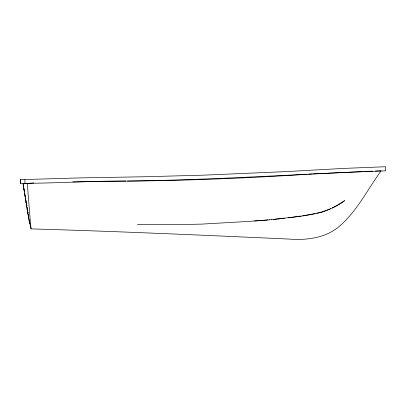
<?xml version="1.0" encoding="UTF-8"?>
<svg xmlns="http://www.w3.org/2000/svg" width="406" height="406" viewBox="0 0 406 406"><rect width="100%" height="100%" fill="white"/><g stroke="black" fill="none" stroke-linecap="round" stroke-linejoin="round"><path stroke-width="0.61" d="M20.32 183.446L24.944 183.289L24.944 179.518L80.809 177.874L145.434 176.742L204.299 175.123L286.448 171.591L344.09 168.394L385.7 166.724L385.7 170.825C299.623 173.905 213.673 180.107 127.509 180.985M30.699 225.614L31.054 228.893C117.04 231.344 202.985 235.181 288.91 239.063C306.997 240.443 326.642 238.038 340.553 225.269C357.63 210.105 367.816 189.049 381.107 170.825L375.413 171.027M20.401 180.817L20.3 183.426L20.488 179.518M30.704 225.462L30.709 224.929M20.3 183.416L20.396 179.518L24.944 179.518M22.985 183.324L27.283 183.456L33.784 182.939M332.194 208.014L338.609 204.543L344.689 200.61C323.76 216.52 296.39 216.241 271.492 219.646M330.535 208.806L321.963 212.247L316.787 213.297M315.046 213.627L302.688 215.769M300.897 216.048L288.189 217.829M284.515 218.281L273.365 219.468M269.488 219.829L271.614 219.636M269.614 219.819L248.228 221.432L201.477 224.122L178.676 224.574L137.426 224.64M267.732 219.986L254.471 221.021M307.098 174.281C245.006 178.346 182.812 180.711 120.587 181.213L72.801 181.873M308.474 174.199L312.133 173.976M313.046 173.925L363.106 171.545M364.152 171.499L372.612 171.134M125.956 181.005C92.263 180.863 58.626 183.187 24.944 183.289M30.886 227.949L31.054 228.893M29.831 223.736L29.948 224.224L29.318 221.382M29.816 223.65L29.729 223.285M29.491 222.214L29.684 223.097M30.805 227.614L27.283 183.456M29.445 222.011L29.12 220.377M29.252 221.057L28.674 217.946M29.1 220.28L28.811 218.722M28.303 215.738L28.359 216.048L28.065 214.398M28.765 218.469L28.521 217.053M23.208 184.37L23.335 185.085M23.462 185.806L23.776 187.597M23.903 188.318L24.157 189.754M24.284 190.47L24.538 191.906M24.725 192.987L24.979 194.423M25.172 195.499L25.36 196.575M25.614 198.011L25.801 199.092M26.055 200.528L26.182 201.244M26.436 202.68L26.563 203.401M26.877 205.192L27.004 205.913M27.324 207.71L27.385 208.065M28.146 212.374L28.207 212.734M28.587 214.891L28.648 215.246M23.396 186.212L25.192 197.027M27.075 208.532L28.004 214.058M27.699 212.277L28.471 216.779M24.578 193.312L26.172 203.03M26.745 206.532L27.253 209.597M27.76 212.648L27.821 213.008M23.061 184.222L24.035 190.023M26.304 203.863L26.943 207.74M27.395 210.46L27.136 208.923M25.532 199.133L26.705 206.289M28.334 215.946L28.628 217.687M27.633 211.902L27.461 210.836L27.572 211.526M28.273 215.566L28.379 216.225M26.014 202.041L26.101 202.614M20.396 179.518L20.366 182.071L20.427 179.518"/></g></svg>
